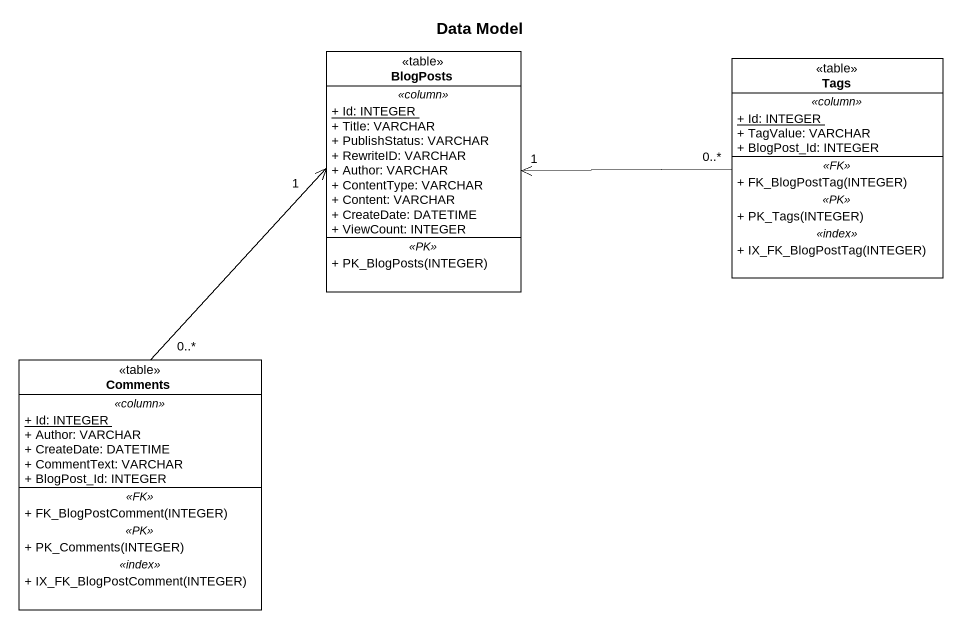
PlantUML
@startuml
title Data Model
hide circle
hide empty members
skinparam classAttributeIconSize 0
class BlogPosts <<table>> {
  .. <<column>> ..
  {static} + Id: INTEGER
  + Title: VARCHAR
  + PublishStatus: VARCHAR
  + RewriteID: VARCHAR
  + Author: VARCHAR
  + ContentType: VARCHAR
  + Content: VARCHAR
  + CreateDate: DATETIME
  + ViewCount: INTEGER
  .. <<PK>> ..
  + PK_BlogPosts(INTEGER)
}
class Tags <<table>> {
  .. <<column>> ..
  {static} + Id: INTEGER
  + TagValue: VARCHAR
  + BlogPost_Id: INTEGER
  .. <<FK>> ..
  + FK_BlogPostTag(INTEGER)
  .. <<PK>> ..
  + PK_Tags(INTEGER)
  .. <<index>> ..
  + IX_FK_BlogPostTag(INTEGER)
}
class Comments <<table>> {
  .. <<column>> ..
  {static} + Id: INTEGER
  + Author: VARCHAR
  + CreateDate: DATETIME
  + CommentText: VARCHAR
  + BlogPost_Id: INTEGER
  .. <<FK>> ..
  + FK_BlogPostComment(INTEGER)
  .. <<PK>> ..
  + PK_Comments(INTEGER)
  .. <<index>> ..
  + IX_FK_BlogPostComment(INTEGER)
}
Tags "0..*" -left-> "1" BlogPosts
Comments "0..*" -up-> "1" BlogPosts
@enduml
